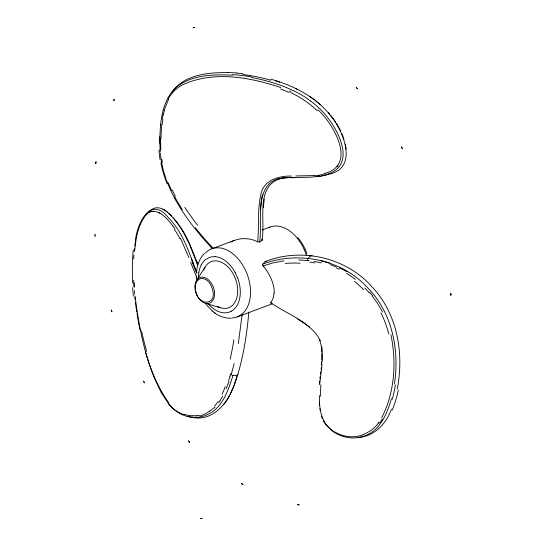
<?xml version="1.0" encoding="UTF-8"?>
<svg xmlns="http://www.w3.org/2000/svg" width="546" height="546" viewBox="0 0 546 546"><rect width="100%" height="100%" fill="white"/><g stroke="black" fill="none" stroke-linecap="round" stroke-linejoin="round"><path stroke-width="0.82" d="M159.685 143.229L159.739 136.725M321.792 360.128L321.867 353.828M160.572 138.643L160.811 149.986M322.29 361.234L322.085 349.263L319.751 340.056M230.76 242.069A41.127 35.702 87.2 0 1 238.561 239.223L240.424 238.875A38.432 33.354 87.6 0 1 243.905 238.602L248.758 238.936A36.063 31.293 87.8 0 1 255.835 241.004L259.254 242.171L262.046 240.363C265.725 220.291 254.757 185.435 281.586 178.262M259.643 242.015C262.919 219.888 252.088 177.819 286.903 177.723M319.376 384.828L319.69 380.855M257.671 241.898C259.241 226.099 257.248 209.944 260.872 194.376C263.404 180.153 278.965 175.751 291.53 176.065M248.812 312.046C247.004 333.852 243.564 355.644 237.176 376.603M319.806 383.545L321.997 365.028M242.103 314.708L238.322 343.557M134.255 251.604L134.507 248.758M260.462 209.241L261.295 200.327L262.442 194.772M134.664 250.791C135.893 239.128 137.551 226.788 144.499 216.974C153.508 203.467 166.701 217.322 172.761 226.003M321.669 364.714L321.881 362.503M263.377 207.664L264.223 199.263M319.908 378.617L320.161 376.426M134.807 245.946L135.155 243.161M321.109 369.369L321.314 367.745M320.461 374.106L320.775 371.833M394.403 384.084C399.624 350.423 392.417 313.356 368.127 288.281C342.315 259.541 298.642 250.518 262.885 264.052L262.64 264.578A1.461 1.051 63 0 0 262.824 265.663L263.227 266.236M135.258 242.479C136.145 225.539 149.863 194.28 168.414 217.683C183.381 232.726 189.223 253.521 196.915 272.666M162.223 119.11L163.186 114.128M196.662 270.25C197.529 264.046 199.925 257.821 204.552 253.46M397.201 389.175C404.272 353.385 397.474 313.117 371.389 286.213C345.352 257.166 301.235 247.318 265.097 261.609L262.885 264.052M234.193 363.52L231.211 374.508A1.454 0.805 16.8 0 0 233.005 375.361L236.984 375.389A1.454 0.799 16.8 0 0 237.831 374.501M391.462 398.43C388.629 408.681 384.671 419.007 377.634 427.149A110.606 60.094 42.3 0 1 373.519 430.971L370.918 432.801A100.28 54.873 45.2 0 1 365.67 435.531C354.9 440.021 342.055 438.076 332.705 431.238M164.093 110.51L168.509 99.324M233.005 375.361C228.228 390.281 222.768 407.992 207.098 414.735C193.994 421.096 177.798 415.724 169.192 404.456M236.984 375.389C232.105 397.706 214.646 425.334 187.96 416.264M236.957 377.306L234.091 385.476M228.965 381.415L226.269 388.663M233.784 386.254L230.228 394.444M391.414 409.179C386.363 423.757 373.873 436.971 357.65 437.421M229.327 396.198L227.443 399.508M381.606 417.949C394.697 392.622 396.683 362.36 390.909 334.746M273.949 293.011A37.517 22.543 42.4 0 1 273.696 295.591A36.084 21.676 42.5 0 1 270.714 302.511L270.495 302.996L271.157 302.805M196.519 280.521L204.941 267.349M226.454 401.051L227.116 400.02M220.004 400.989L218.837 402.668M378.412 423L379.04 422.092M225.402 402.566L226.105 401.556M172.092 92.097C184.391 74.433 208.156 72.379 227.921 72.611M223.607 404.852L224.952 403.139M324.733 173.444C357.289 164.912 333.545 123.84 317.97 109.862M262.046 240.363L262.257 239.783L261.623 239.196M148.403 212.196L149.311 211.282M337.066 166.83L338.104 165.8M215.097 406.995L209.855 411.083M149.761 210.824C160.92 201.283 172.031 216.312 178.33 224.488M174.638 196.703L175.478 198.28L174.938 198.88C185.101 217.035 198.068 233.511 212.36 248.587M265.097 261.609L266.352 261.534M231.395 311.159L229.593 311.998A29.197 19.526 69.5 0 1 223.628 312.803A29.143 19.492 69.5 0 1 215.806 310.217A29.143 19.492 69.5 0 1 208.49 304.061M327.675 174.147C359.712 163.663 334.398 121.54 318.304 107.385A100.273 88.657 79.6 0 0 310.681 101.058M263.035 265.991L272.734 262.96L283.961 260.851M261.964 230.05L269.929 227.075M211.705 248.833L234.248 240.411M237.176 316.926L272.27 303.815M363.322 434.671C354.586 438.09 344.451 437.209 336.234 432.773C321.881 426.324 318.816 409.664 319.465 395.509M328.05 174.386C358.545 168.857 344.089 132.337 331.354 116.605C316.496 97.277 293.973 85.586 270.85 79.211M282.343 178.098L283.852 177.771M277.894 179.163L283.463 178.057L292.178 177.341M320.331 176.194L310.319 177.232L287.687 177.634M153.535 211.2L150.566 211.664L152.061 211.432M317.799 176.262L319.779 176.058M314.769 175.566L295.768 175.969M231.381 318.175C225.293 318.509 219.233 316.366 214.401 312.715M298.696 259.937L309.063 260.619M192.84 415.909L187.769 415.308L183.92 414.202M232.808 75.191C213.629 74.256 192.055 74.563 176.385 87.183C161.473 100.771 160.114 122.618 159.794 141.503M236.834 73.082L242.799 73.662M309.957 255.678L312.08 255.869A1.454 1.031 -83.9 0 0 310.619 255.665L308.046 258.449A1.454 1.031 -83.8 0 0 307.801 260.476M314.141 261.377L321.451 262.899M251.583 77.539C267.67 80.494 283.51 85.401 298.048 92.97A110.613 99.195 83.8 0 1 306.272 97.911L310.694 101.03M220.229 307.678L205.228 303.248M275.723 80.876L279.743 82.187M280.78 87.565C249.638 77.136 213.097 70.441 182.207 84.999A55.774 44.178 56.6 0 0 168.148 99.031M162.872 209.227L164.701 209.998M289.168 90.95L290.868 91.701M336.684 268.079L339.223 269.246M295.427 88.438L297.447 89.407M346.621 273.273L355.35 279.306M270.57 302.668C285.94 313.349 304.975 319.765 316.837 334.841A20.905 13.036 44.8 0 1 319.792 340.056M297.659 318.994L304.279 323.273M158.859 212.271L160.278 213.24M309.657 96.417L312.483 98.376M164.708 210.169L167.267 212.046M313.035 98.792L314.141 99.618M304.941 323.703L309.459 327.129M205.978 304.354L212.769 311.452M212.203 311.015L215.035 313.199M332.125 430.774L325.593 424.283M315.254 100.444L317.11 101.931M318.332 102.941L320.147 104.491M168.973 213.486L171.744 216.209M213.431 248.546L204.306 238.609L195.277 227.702M173.403 218.025L177.395 222.788M328.433 112.729L329.736 114.244M168.81 403.985L161.439 392.97L154.395 378.173M168.973 403.194C146.983 372.099 139.851 333.046 135.039 295.98M330.589 115.267L333.565 119.124M372.133 295.823L377.62 303.44L382.603 312.053M178.208 223.86L180.194 226.597M334.002 119.697L335.722 122.263M180.965 227.723L185.572 235.353M182.227 209.555L175.478 198.28M323.28 420.652L325.109 423.648M336.582 123.546L338.547 126.904M182.917 231.374L189.919 245.277L197.632 265.213M174.938 198.88L170.209 189.401L166.441 180.282M185.974 236.084L186.732 237.558M180.562 238.329L188.943 257.794M338.943 127.573L340.704 131.067M235.128 272.536L237.578 277.914M187.114 238.295L187.844 239.79M171.512 190.411L168.223 182.855M188.213 240.54L195.031 257.05M196.621 277.143L190.629 262.333M196.717 273.43L192.021 261.582M341.973 133.934L342.888 136.097M153.324 375.518L154.129 377.511M319.567 339.155L320.222 340.834M196.335 260.695L197.829 264.564M152.286 372.836L153.064 374.849M197.133 262.687L195.331 257.842M152.034 372.16L149.604 365.329M321.43 416.175L322.256 418.448M343.161 136.903L343.98 139.305M166.168 179.491L163.643 171.546M148.451 361.862L149.365 364.639M148.198 361.063L145.516 352.218M163.411 170.741L161.343 161.179L160.353 153.426M139.674 328.364L140.008 329.948M139.503 327.566L137.974 319.567M345.331 144.178L346.137 149.119M162.319 162.496L161.8 159.33M137.851 318.85L136.985 313.643M136.37 309.555L136.732 312.012M319.963 408.688L320.181 410.333M135.804 305.446L136.247 308.736M321.662 346.676L321.908 348.655M135.401 302.15L135.701 304.62M134.876 297.324L135.135 299.734M94.97 234.712L94.929 234.37L95.141 236.363L95.093 235.906M321.382 346.997L321.887 352.252M134.582 294.096L134.289 290.554M319.669 405.466L319.437 401.658M160.224 152.054L159.801 143.141M134.35 287.305L134.111 282.944M134.029 286.664L133.722 280.31M196.307 276.105L196.451 279.156M382.405 419.014A171.144 86.623 61.3 0 1 379.695 423.007M378.48 423.061A106.361 57.815 42.9 0 1 363.131 434.432M380.937 312.81A55.774 26.624 63.5 0 1 388.772 334.063M321.71 361.309A180.043 128.29 -20.3 0 1 321.362 365.097M320.639 396.369A83.231 36.316 75.5 0 1 320.871 384.643M369.778 292.41A77 57.241 64.8 0 1 372.392 295.529M369.362 292.943A82.589 63.029 65.8 0 0 366.68 289.974A86.343 67.083 66.7 0 0 364.824 288.07M354.374 281.286A96.826 76.542 67.7 0 1 363.656 289.735M339.373 267.833A83.852 60.374 59.8 0 1 346.949 271.792M330.071 264.639A85.033 49.106 48.1 0 1 336.582 267.151M320.659 260.647A96.806 54.115 46.8 0 1 329.634 263.008M309.841 262.08A148.075 73.396 41.4 0 1 314.899 262.919M285.299 263.431A221.574 124.604 50.1 0 1 300.129 263.206M263.425 266.148A40.636 24.263 42.9 0 1 274.228 293.147M268.769 227.559A36.35 24.311 69.5 0 1 306.436 255.542M297.768 237.647A33.292 22.113 69.9 0 1 305.037 248.969M305.125 249.153A33.292 21.929 69.6 0 1 306.436 252.341M306.634 252.88A33.292 21.929 69.6 0 1 307.009 253.965M203.699 270.086A24.645 16.482 69.5 0 1 225.382 264.633A24.645 16.482 69.5 0 1 237.285 295.755A24.645 16.482 69.5 0 1 217.642 306.559M395.393 384.957A221.628 114.817 59.2 0 1 392.274 399.235M398.3 390.199A214.837 111.118 59.4 0 1 392.205 410.073M290.649 177.764A179.757 103.549 -29.4 0 1 294.854 177.627M327.702 174.194A82.658 56.682 48.2 0 1 320.365 176.269M324.87 173.669A83.231 57.371 48.5 0 1 314.912 175.894M290.588 92.561A106.347 93.762 78.8 0 1 317.315 110.749M232.753 74.638A221.656 180.555 61.8 0 1 251.576 76.897M280.596 88.971A171.492 135.265 57.2 0 1 288.889 92.404M162.189 124.597A83.545 51.993 80.7 0 1 162.872 119.506M163.418 114.278A70.052 48.662 76.2 0 1 164.312 110.661M161.002 138.773A99.631 55.48 83 0 1 161.411 129.709A92.138 53.897 82.1 0 1 161.746 125.764M160.012 159.534A83.866 62.797 79.3 0 1 159.023 149.911M167.015 183.422A94.349 84.603 79.4 0 1 160.899 162.763M175.334 196.287A147.959 134.528 80 0 1 172.236 190.022M160.974 125.362A88.22 54.109 81 0 1 161.118 124.051M197.625 225.252A221.519 183.046 72.4 0 1 184.869 207.371M328.091 174.461A87.926 59.651 47.2 0 1 321.778 175.887M242.861 74.543A214.858 173.328 59.9 0 1 270.782 80.221M227.907 72.522A209.145 169.526 60.7 0 1 236.821 72.987M191.353 258.668A179.689 58.647 63.1 0 1 193.066 263.343M133.702 258.9A100.28 44.253 86.5 0 1 133.906 255.207M174.324 229.245A85.524 67.602 86.8 0 1 180.009 238.779M172.843 225.907A79.074 62.435 86.7 0 1 174.856 228.665M132.698 282.985A105.726 46.157 86.6 0 1 133.231 249.802M146.642 351.474A221.676 137.012 86.5 0 1 144.192 342.26M144.021 341.598A221.676 137.012 86.5 0 1 142.574 335.551M142.424 334.875A221.676 137.012 86.5 0 1 141.557 330.965M133.347 296.246A171.26 114.08 87.1 0 1 132.644 287.435M183.865 414.653A55.774 37.203 87.8 0 1 168.571 403.992M199.529 415.172A78.911 46.314 63.9 0 1 197.051 415.554M209.76 410.933A93.004 53.986 60.2 0 1 199.938 416.052M195.393 415.759A70.059 41.851 68.9 0 1 192.813 415.779M197.126 415.786A73.519 43.748 67.9 0 1 195.448 415.97M218.1 401.44A83.866 45.55 72.7 0 1 214.612 406.047M225.28 386.636A96.792 41.708 87.9 0 1 222.01 394.301M222.672 396.007A85.033 39.674 84.7 0 1 219.915 400.764M229.941 376.569A149.413 58.913 -89.6 0 1 228.61 380.63M230.74 373.669A143.107 59.043 89.4 0 1 229.873 376.494M178.255 224.577A87.913 70.557 87.3 0 1 182.821 231.463M233.893 339.789A221.56 110.995 84.7 0 1 230.173 359.234M205.371 253.057A36.35 24.317 69.5 0 1 246.512 272.577A36.35 24.317 69.5 0 1 232.282 317.949M198.778 272.809A29.143 19.492 69.5 0 1 201.535 264.278M215.131 256.627A29.143 19.492 69.5 0 1 230.289 265.383M215.131 256.743A29.204 19.533 69.5 0 0 209.166 257.541L205.685 259.5A29.204 19.533 69.5 0 0 201.57 264.366M230.364 265.54A29.204 19.533 69.5 0 1 235.23 272.59M237.633 277.859A29.143 19.492 69.5 0 1 239.865 286.37A29.143 19.492 69.5 0 1 237.23 305.153A29.143 19.492 69.5 0 1 231.449 311.159M198.512 277.88A29.143 19.492 69.5 0 1 198.812 272.898M195.42 285.435C193.741 308.005 222.222 307.794 210.435 284.282A12.483 8.354 69.5 0 0 200.621 278.617C197.529 279.354 195.816 282.487 195.42 285.435M451.071 294.369L450.839 295.4L450.627 293.407L451.071 294.369M95.789 163.118L95.748 163.588L96 161.773L95.789 163.118M113.834 100.287L113.691 100.73L114.387 99.263L113.834 100.287M202.068 518.284L200.723 518.666L202.068 518.284M193.373 27.532L193.045 27.798L194.383 27.416L193.373 27.532M299.085 504.907L297.604 504.661L299.085 504.907M356.593 87.592L356.163 87.469L357.487 88.841L356.593 87.592M242.874 484.343L241.407 483.497L242.874 484.343M401.685 147.12L401.283 146.881L402.327 148.635L401.685 147.12M189.605 442.301L188.288 440.936L189.605 442.301M143.68 381.524L143.448 381.135L144.485 382.889L143.68 381.524M111.418 310.346L111.282 309.957L111.937 311.93L111.418 310.346M194.949 286.404A13.684 9.152 69.5 0 0 209.35 303.235A13.684 9.152 69.5 0 0 209.998 281.395A13.684 9.152 69.5 0 0 194.949 286.404"/></g></svg>
